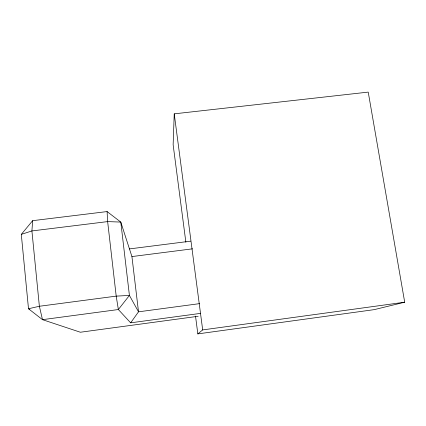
<?xml version="1.0" encoding="UTF-8"?>
<svg xmlns="http://www.w3.org/2000/svg" width="426" height="426" viewBox="0 0 426 426"><rect width="100%" height="100%" fill="white"/><g stroke="black" fill="none" stroke-linecap="round" stroke-linejoin="round"><path stroke-width="0.64" d="M195.513 316.103L197.834 333.893L374.15 309.649L404.7 302.204L368.229 92.107L174.234 113.843L173.137 144.76L185.874 242.293M107.091 211.573L107.64 221.6L116.202 296.129L118.359 309.532L130.654 322.828L138.509 311.821L131.927 256.569L120.787 222.079L107.091 211.573L32.648 220.673L31.913 230.94L39.373 306.267L42.493 319.665L80.37 332.237L198.186 316.273M21.3 234.38L31.913 230.94L107.64 221.6L120.787 222.079L129.419 295.42L118.359 309.532L42.493 319.665L28.499 308.749L21.3 234.38L32.648 220.673M197.834 333.893L202.685 329.91L404.7 302.204M199.703 303.616L138.509 311.821L129.419 295.42L116.202 296.129L39.373 306.267L28.499 308.749L29.74 309.217M130.654 322.828L200.449 313.392M129.355 248.928L190.694 241.148M131.927 256.569L192.611 248.821M174.234 113.843L202.685 329.91"/></g></svg>
